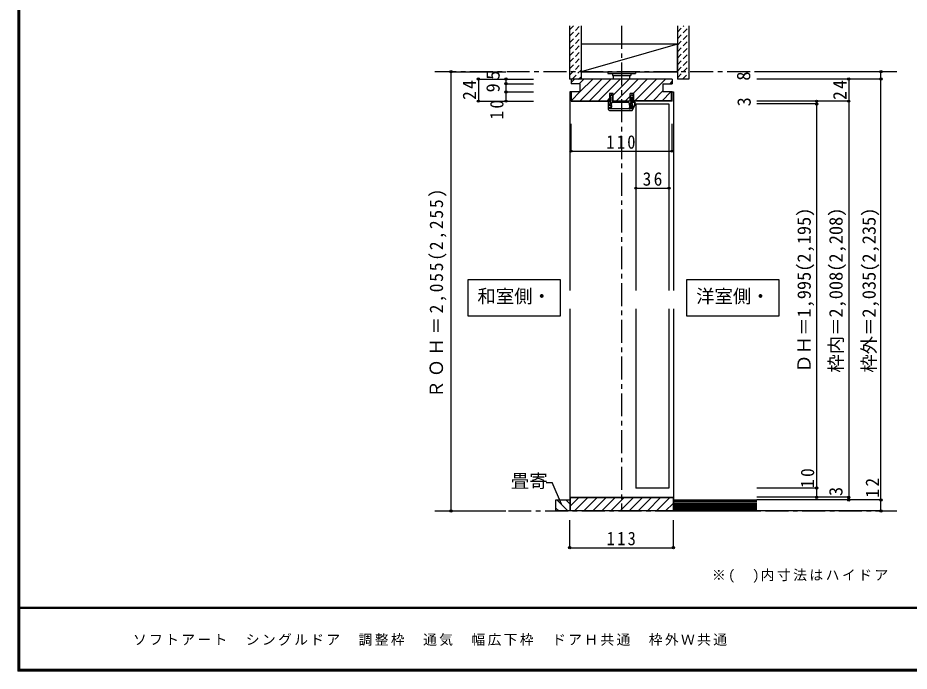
# Model space of a CAD drawing. Units: millimetres at full size, sheet at 1:5; details may follow other scales. Extents: x -973 to 977, y -718 to 696.
# Drawn here: x -973 to -3, y -701 to 10 of the extents above; entities that cross this region are included whole.
import ezdxf
from ezdxf.enums import TextEntityAlignment as Align

# ---------------------------------------------------------------- set-up
doc = ezdxf.new("R2010")
doc.units = ezdxf.units.MM
doc.header["$LTSCALE"] = 5
doc.header["$PDMODE"] = 32
doc.header["$PDSIZE"] = 2.5
doc.linetypes.add('CHAIN1', pattern=[8, 5, -1, 1, -1])
doc.linetypes.add('DASHED1', pattern=[1.8, 1.2, -0.6])
for name, color, linetype in [('0-0_補助線', 7, 'Continuous'), ('0-1_通り芯', 4, 'CHAIN1'), ('0-2_柱', 3, 'Continuous'), ('0-3_仕上げ', 2, 'Continuous'), ('0-4_枠', 3, 'Continuous'), ('0-6_扉', 6, 'Continuous'), ('0-7_金物', 7, 'Continuous'), ('0-A_文字', 7, 'Continuous'), ('0-B_寸法', 7, 'Continuous'), ('0-C_ハッチ', 4, 'Continuous'), ('F-1_枠', 6, 'Continuous'), ('F-A_文字', 7, 'Continuous')]:
    doc.layers.add(name, color=color, linetype=linetype)
doc.styles.add('ＭＳ ゴシック', font='')
doc.styles.get('ＭＳ ゴシック').set_extended_font_data('MS Gothic')

# ---------------------------------------------------------------- blocks, each defined once
blk = doc.blocks.new('01')
at = {"layer": '0-0_補助線'}
for p, q in [((-5.765, 14.562), (-5.765, -9.938)), ((-4.765, 15.562), (3.935, 15.562)), ((-4.265, -8.938), (-4.265, 14.062)), ((-4.265, 14.062), (-2.165, 14.062)), ((-2.165, 14.062), (-2.165, 12.062)), ((-2.165, 12.062), (-0.965, 12.062)), ((-0.965, 14.062), (1.735, 14.062)), ((-0.965, 12.062), (-0.965, 14.062)), ((1.348, 14.049), (-0.37, 13.576)), ((0.901, 12.76), (0.04, 12.448)), ((1.735, 13.812), (1.735, 14.062)), ((1.735, 13.762), (1.735, 13.512)), ((4.235, 13.512), (1.735, 13.512)), ((2.235, 12.312), (1.735, 12.312)), ((4.133, 15.036), (2.233, 13.586)), ((2.735, -6.438), (2.735, 11.812)), ((4.235, 13.262), (4.235, 13.512)), ((8.735, 11.762), (4.235, 11.762)), ((11.735, 12.512), (8.735, 14.412)), ((8.735, 11.012), (11.735, 12.512)), ((8.735, 11.012), (8.735, 11.762)), ((-4.265, -8.938), (-0.265, -8.938)), ((-1.282, -8.784), (-3.773, -8.007)), ((-0.734, -7.488), (-3.356, -6.67)), ((-0.265, -8.889), (-0.265, -8.938)), ((2.235, -6.938), (0.275, -6.938)), ((1.735, -9.738), (0.532, -8.486)), ((2.835, -11.938), (2.835, -9.438)), ((8.735, -8.188), (8.735, -8.938)), ((-5.265, -10.438), (1.735, -10.438)), ((0.93, -13.548), (-5.265, -10.438)), ((1.244, -12.923), (-3.705, -10.438)), ((1.735, -10.438), (1.735, -9.738)), ((3.535, -11.938), (3.535, -10.438)), ((3.535, -10.438), (8.735, -10.438)), ((8.735, -10.438), (8.735, -11.588))]:
    blk.add_line(p, q, dxfattribs=at)
for points in [[(4.235, 13.262), (8.735, 13.262), (8.735, 14.412)], [(8.735, -8.938), (4.235, -8.938), (4.235, 11.762)], [(3.535, -10.438), (3.535, -9.438), (2.735, -9.438), (2.735, -8.338), (0.398, -8.338)], [(8.735, -8.188), (11.735, -9.688), (8.735, -11.588)]]:
    blk.add_lwpolyline(points, dxfattribs=at)
for centre, radius, start, end in [((-4.765, 14.562), 1, 90, 180), ((-0.165, 13.012), 0.6, 106.79003, 180), ((-0.165, 13.012), 0.6, 180, 293.33765), ((1.735, 13.312), 1, 213.47738, 270), ((1.435, 13.762), 0.3, 0, 106.79003), ((2.035, 13.812), 0.3, 180, 311.34778), ((2.235, 11.812), 0.5, 0, 90), ((3.935, 15.262), 0.3, 311.34778, 90), ((-3.565, -7.338), 0.7, 72.67017, 252.67017), ((-0.925, -7.638), 1.2, 252.67017, 311.40962), ((0.275, -8.138), 1.2, 90, 147.21126), ((0.235, -8.889), 0.5, 53.61521, 180), ((0.398, -9.138), 0.8, 90, 131.40962), ((2.235, -6.438), 0.5, 270, 0), ((-5.265, -9.938), 0.5, 180, 270), ((1.735, -11.938), 1.8, 243.42485, 360), ((1.735, -11.938), 1.1, 243.42485, 360)]:
    blk.add_arc(centre, radius, start, end, dxfattribs=at)

msp = doc.modelspace()

# ---------------------------------------------------------------- linework, layer by layer
at = {"layer": '0-1_通り芯'}
for p, q in [((-315.793, 1.5), (-315.793, -526.5)), ((-15.947, -48.5), (-519.101, -48.5)), ((-519.101, -526.5), (-15.947, -526.5))]:
    msp.add_line(p, q, dxfattribs=at)
at = {"layer": '0-2_柱', "color": 7}
msp.add_line((-254.977, -18.5), (-359.977, -48.5), dxfattribs=at)
at = {"layer": '0-2_柱'}
for p, q in [((-254.977, -18.5), (-359.977, -18.5)), ((-359.977, -18.5), (-359.977, -48.5)), ((-254.977, -48.5), (-254.977, -18.5)), ((-359.977, -48.5), (-254.977, -48.5))]:
    msp.add_line(p, q, dxfattribs=at)
at = {"layer": '0-3_仕上げ'}
for p, q in [((-372.477, 1.5), (-372.477, -56.5)), ((-359.977, 1.5), (-359.977, -56.5)), ((-254.977, 1.5), (-254.977, -56.5)), ((-359.977, -56.5), (-372.477, -56.5)), ((-387.293, -514.5), (-372.293, -514.5)), ((-387.293, -526.5), (-387.293, -514.5)), ((-372.293, -514.5), (-372.293, -526.5)), ((-259.293, -514.5), (-259.293, -526.5)), ((-259.293, -514.5), (-168.347, -514.5)), ((-372.293, -526.5), (-387.293, -526.5)), ((-259.293, -526.5), (-168.347, -526.5))]:
    msp.add_line(p, q, dxfattribs=at)
at = {"layer": '0-3_仕上げ', "color": 7}
for p, q in [((-259.293, -516), (-168.347, -516)), ((-259.293, -517.5), (-168.347, -517.5)), ((-259.293, -519), (-168.347, -519)), ((-259.293, -520.5), (-168.347, -520.5)), ((-259.293, -522), (-168.347, -522)), ((-259.293, -523.5), (-168.347, -523.5)), ((-259.293, -525), (-168.347, -525))]:
    msp.add_line(p, q, dxfattribs=at)
at = {"layer": '0-3_仕上げ'}
msp.add_lwpolyline([(-242.477, 1.5), (-242.477, -56.5), (-254.977, -56.5)], dxfattribs=at)
at = {"layer": '0-4_枠'}
for p, q in [((-370.793, -56.5), (-370.793, -61.5)), ((-260.793, -56.5), (-370.793, -56.5)), ((-260.793, -56.5), (-260.793, -61.5)), ((-360.793, -61.5), (-370.793, -61.5)), ((-360.793, -70.5), (-360.793, -61.5)), ((-270.793, -61.5), (-270.793, -70.5)), ((-270.793, -61.5), (-260.793, -61.5)), ((-360.793, -70.5), (-370.793, -70.5)), ((-370.793, -80.5), (-370.793, -70.5)), ((-370.293, -80), (-370.293, -70.5)), ((-328.793, -72), (-328.793, -80.5)), ((-325.093, -72), (-328.793, -72)), ((-325.093, -80.5), (-325.093, -72)), ((-306.493, -80.5), (-306.493, -72)), ((-302.793, -72), (-306.493, -72)), ((-302.793, -72), (-302.793, -80.5)), ((-260.793, -70.5), (-270.793, -70.5)), ((-261.293, -80), (-261.293, -70.5)), ((-260.793, -80.5), (-260.793, -70.5)), ((-370.793, -80.5), (-328.793, -80.5)), ((-370.293, -80), (-328.793, -80)), ((-306.493, -80.5), (-325.093, -80.5)), ((-261.293, -80), (-302.793, -80)), ((-260.793, -80.5), (-302.793, -80.5)), ((-372.293, -512.207), (-372.293, -526.5)), ((-371.793, -512), (-371.793, -526.5)), ((-259.293, -512.207), (-260, -511.5)), ((-259.293, -512.207), (-259.293, -526.5)), ((-259.293, -526.5), (-372.293, -526.5))]:
    msp.add_line(p, q, dxfattribs=at)
at = {"layer": '0-4_枠', "color": 4}
for p, q in [((-370.793, -70.5), (-372.293, -70.5)), ((-372.293, -70.5), (-372.293, -286.5)), ((-260.793, -70.5), (-259.293, -70.5)), ((-259.293, -70.5), (-259.293, -286.5)), ((-372.293, -306.5), (-372.293, -512)), ((-259.293, -306.5), (-259.293, -512.207))]:
    msp.add_line(p, q, dxfattribs=at)
at = {"layer": '0-4_枠'}
for points in [[(-372.293, -512.207), (-371.586, -511.5), (-260, -511.5)], [(-371.793, -512), (-259.793, -512), (-259.793, -526.5)]]:
    msp.add_lwpolyline(points, dxfattribs=at)
at = {"layer": '0-6_扉'}
for p, q in [((-300.293, -83.5), (-300.293, -286.5)), ((-300.293, -83.5), (-264.293, -83.5)), ((-264.293, -83.5), (-264.293, -286.5)), ((-300.293, -306.5), (-300.293, -501.5))]:
    msp.add_line(p, q, dxfattribs=at)
msp.add_lwpolyline([(-264.293, -306.5), (-264.293, -501.5), (-300.293, -501.5)], dxfattribs=at)
at = {"layer": '0-7_金物'}
for p, q in [((-330.793, -48.5), (-300.793, -48.5)), ((-330.793, -48.5), (-330.793, -50.5)), ((-300.793, -48.5), (-300.793, -50.5)), ((-330.793, -50.5), (-300.793, -50.5)), ((-325.793, -50.5), (-325.793, -52.5)), ((-325.793, -52.5), (-305.793, -52.5)), ((-324.793, -52.5), (-324.793, -56.5)), ((-306.793, -56.5), (-306.793, -52.5)), ((-305.793, -50.5), (-305.793, -52.5))]:
    msp.add_line(p, q, dxfattribs=at)
at = {"layer": '0-A_文字'}
for p, q in [((-482.766, -314.5), (-482.766, -274.5)), ((-482.766, -274.5), (-382.766, -274.5)), ((-382.766, -274.5), (-382.766, -314.5)), ((-244.587, -314.5), (-244.587, -274.5)), ((-244.587, -274.5), (-144.587, -274.5)), ((-144.587, -274.5), (-144.587, -314.5)), ((-382.766, -314.5), (-482.766, -314.5)), ((-144.587, -314.5), (-244.587, -314.5)), ((-397.972, -495.518), (-391.379, -495.518)), ((-381.416, -519.24), (-391.379, -495.518))]:
    msp.add_line(p, q, dxfattribs=at)
at = {"layer": '0-B_寸法', "color": 4}
for p, q in [((-501.704, -48.5), (-501.704, -526.5)), ((-501.704, -48.5), (-441.704, -48.5)), ((-33.347, -48.5), (-168.347, -48.5)), ((-33.347, -526.5), (-33.347, -48.5)), ((-471.704, -56.5), (-411.704, -56.5)), ((-441.704, -56.5), (-441.704, -80.5)), ((-33.347, -56.5), (-168.347, -56.5)), ((-68.347, -56.5), (-68.347, -514.5)), ((-441.704, -61.5), (-411.704, -61.5)), ((-441.704, -70.5), (-411.704, -70.5)), ((-68.347, -80.5), (-168.347, -80.5)), ((-103.347, -83.5), (-168.347, -83.5)), ((-103.347, -80.5), (-103.347, -511.5)), ((-370.793, -134.933), (-370.793, -105.167)), ((-260.793, -134.933), (-260.793, -105.167)), ((-370.793, -134.933), (-260.793, -134.933)), ((-300.293, -175.191), (-264.293, -175.191)), ((-103.347, -501.5), (-168.347, -501.5)), ((-68.347, -511.5), (-168.347, -511.5)), ((-33.347, -514.5), (-168.347, -514.5)), ((-501.704, -526.5), (-441.704, -526.5)), ((-33.347, -526.5), (-168.347, -526.5)), ((-372.293, -566.5), (-372.293, -536.5)), ((-259.293, -566.5), (-259.293, -536.5)), ((-372.293, -566.5), (-259.293, -566.5))]:
    msp.add_line(p, q, dxfattribs=at)
msp.add_lwpolyline([(-471.704, -56.5), (-471.704, -80.5), (-411.704, -80.5)], dxfattribs=at)
at = {"layer": '0-B_寸法'}
for p in [(-501.704, -48.5), (-33.347, -48.5), (-471.704, -56.5), (-441.704, -56.5), (-68.347, -56.5), (-33.347, -56.5), (-441.704, -61.5), (-441.704, -70.5), (-471.704, -80.5), (-441.704, -80.5), (-103.347, -80.5), (-103.347, -83.5), (-68.347, -80.5), (-370.793, -134.933), (-260.793, -134.933), (-300.293, -175.191), (-264.293, -175.191), (-103.347, -501.5), (-103.347, -511.5), (-68.347, -511.5), (-68.347, -514.5), (-33.347, -514.5), (-501.704, -526.5), (-33.347, -526.5), (-372.293, -566.5), (-259.293, -566.5)]:
    msp.add_point(p, dxfattribs=at)
at = {"layer": '0-C_ハッチ', "linetype": 'DASHED1'}
for p, q in [((-372.477, -2.74), (-368.237, 1.5)), ((-372.477, -9.811), (-361.166, 1.5)), ((-254.977, -5.448), (-248.029, 1.5)), ((-372.477, -16.882), (-359.977, -4.382)), ((-254.977, -12.519), (-242.477, -0.019)), ((-254.977, -19.59), (-242.477, -7.09)), ((-372.477, -23.953), (-359.977, -11.453)), ((-372.477, -31.024), (-359.977, -18.524)), ((-254.977, -26.661), (-242.477, -14.161)), ((-372.477, -38.095), (-359.977, -25.595)), ((-254.977, -33.732), (-242.477, -21.232)), ((-254.977, -40.803), (-242.477, -28.303)), ((-372.477, -45.166), (-359.977, -32.666)), ((-254.977, -47.875), (-242.477, -35.375)), ((-372.477, -52.237), (-359.977, -39.737)), ((-369.669, -56.5), (-359.977, -46.808)), ((-254.977, -54.946), (-242.477, -42.446)), ((-362.597, -56.5), (-359.977, -53.88)), ((-249.46, -56.5), (-242.477, -49.517))]:
    msp.add_line(p, q, dxfattribs=at)
at = {"layer": '0-C_ハッチ'}
for p, q in [((-370.793, -60.324), (-366.969, -56.5)), ((-362.069, -61.5), (-357.069, -56.5)), ((-360.793, -70.123), (-347.17, -56.5)), ((-360.77, -80), (-337.27, -56.5)), ((-350.871, -80), (-327.371, -56.5)), ((-340.971, -80), (-317.471, -56.5)), ((-325.093, -74.021), (-307.572, -56.5)), ((-321.672, -80.5), (-297.672, -56.5)), ((-303.273, -72), (-287.773, -56.5)), ((-301.373, -80), (-277.873, -56.5)), ((-291.474, -80), (-267.974, -56.5)), ((-263.074, -61.5), (-260.793, -59.218)), ((-370.293, -79.623), (-361.17, -70.5)), ((-311.773, -80.5), (-306.493, -75.22)), ((-281.574, -80), (-270.793, -69.218)), ((-271.675, -80), (-262.175, -70.5)), ((-331.072, -80), (-328.793, -77.721)), ((-261.775, -80), (-261.293, -79.517)), ((-362.346, -512), (-371.793, -521.446)), ((-352.447, -512), (-366.947, -526.5)), ((-342.547, -512), (-357.047, -526.5)), ((-332.648, -512), (-347.148, -526.5)), ((-322.748, -512), (-337.248, -526.5)), ((-312.849, -512), (-327.349, -526.5)), ((-302.949, -512), (-317.449, -526.5)), ((-293.05, -512), (-307.55, -526.5)), ((-283.15, -512), (-297.65, -526.5)), ((-273.251, -512), (-287.751, -526.5)), ((-263.351, -512), (-277.851, -526.5)), ((-384.175, -526.5), (-387.293, -523.382)), ((-374.276, -526.5), (-386.276, -514.5)), ((-372.293, -518.583), (-376.376, -514.5)), ((-259.793, -518.341), (-267.952, -526.5))]:
    msp.add_line(p, q, dxfattribs=at)
at = {"layer": 'F-1_枠'}
for p, q in [((-973.347, 695.833), (-973.347, -700.833)), ((-972.514, 695.833), (-972.514, -700.833)), ((-971.68, 695.833), (-971.68, -700.833)), ((976.653, -631.667), (-973.347, -631.667)), ((976.653, -632.5), (-973.347, -632.5)), ((976.653, -699.167), (-973.347, -699.167)), ((976.653, -700), (-973.347, -700)), ((976.653, -700.833), (-973.347, -700.833))]:
    msp.add_line(p, q, dxfattribs=at)

# ---------------------------------------------------------------- block references
at = {"layer": '0-0_補助線', "rotation": 90}
msp.add_blockref('01', (-314.381, -84.735), dxfattribs=at)

# ---------------------------------------------------------------- texts
at = {"layer": '0-A_文字', "style": 'ＭＳ ゴシック'}
for s, p in [('和室側・', (-472.766, -304.5)), ('洋室側・', (-234.587, -304.5)), ('畳寄', (-436.379, -505.518))]:
    msp.add_text(s, height=14.66, dxfattribs=at).set_placement(p, align=Align.BOTTOM_LEFT)
at = {"layer": '0-A_文字', "insert": (-217.408, -604.63), "char_height": 11, "attachment_point": 7, "style": 'ＭＳ ゴシック'}
msp.add_mtext('\\T1.18;※(\u3000)内寸法はハイドア', dxfattribs=at)
at = {"layer": '0-B_寸法', "style": 'ＭＳ ゴシック'}
for s, p in [('5', (-444.204, -57.204)), ('8', (-171.296, -58.175)), ('9', (-444.204, -71)), ('3', (-170.767, -86.217)), ('ＤＨ＝1,995(2,195)', (-105.384, -376)), ('枠内＝2,008(2,208)', (-70.704, -376)), ('枠外＝2,035(2,235)', (-34.69, -376)), ('3', (-70.847, -510.25))]:
    msp.add_text(s, height=14.66, rotation=90, dxfattribs=at).set_placement(p, align=Align.BOTTOM_LEFT)
at = {"layer": '0-B_寸法', "char_height": 14.66, "attachment_point": 7, "rotation": 90, "style": 'ＭＳ ゴシック'}
for s, insert in [('\\T1.27;\\W0.95;24', (-474.204, -79.125)), ('\\T1.27;\\W0.95;24', (-70.847, -79.125)), ('\\T1.27;\\W0.95;10', (-444.204, -100.586)), ('\\T1.21;\\W0.95;ＲＯＨ＝2,055(2,255)', (-506.345, -403.375)), ('\\T1.27;\\W0.95;10', (-105.847, -501.5)), ('\\T1.27;\\W0.95;12', (-35.403, -512.034))]:
    msp.add_mtext(s, dxfattribs=dict(at, insert=insert))
at = {"layer": '0-B_寸法', "char_height": 14.66, "attachment_point": 7, "style": 'ＭＳ ゴシック'}
for s, insert in [('\\T1.27;\\W0.9;110', (-332.454, -132.433)), ('\\T1.27;\\W0.95;36', (-292.918, -172.691)), ('\\T1.27;\\W0.9;113', (-332.043, -564))]:
    msp.add_mtext(s, dxfattribs=dict(at, insert=insert))
at = {"layer": 'F-A_文字', "insert": (-847.938, -673.333), "char_height": 11, "attachment_point": 7, "style": 'ＭＳ ゴシック'}
msp.add_mtext('\\T1.17;ソフトアート\u3000シングルドア\u3000調整枠\u3000通気\u3000幅広下枠\u3000ドアＨ共通\u3000枠外Ｗ共通', dxfattribs=at)

doc.saveas('drawing.dxf')
